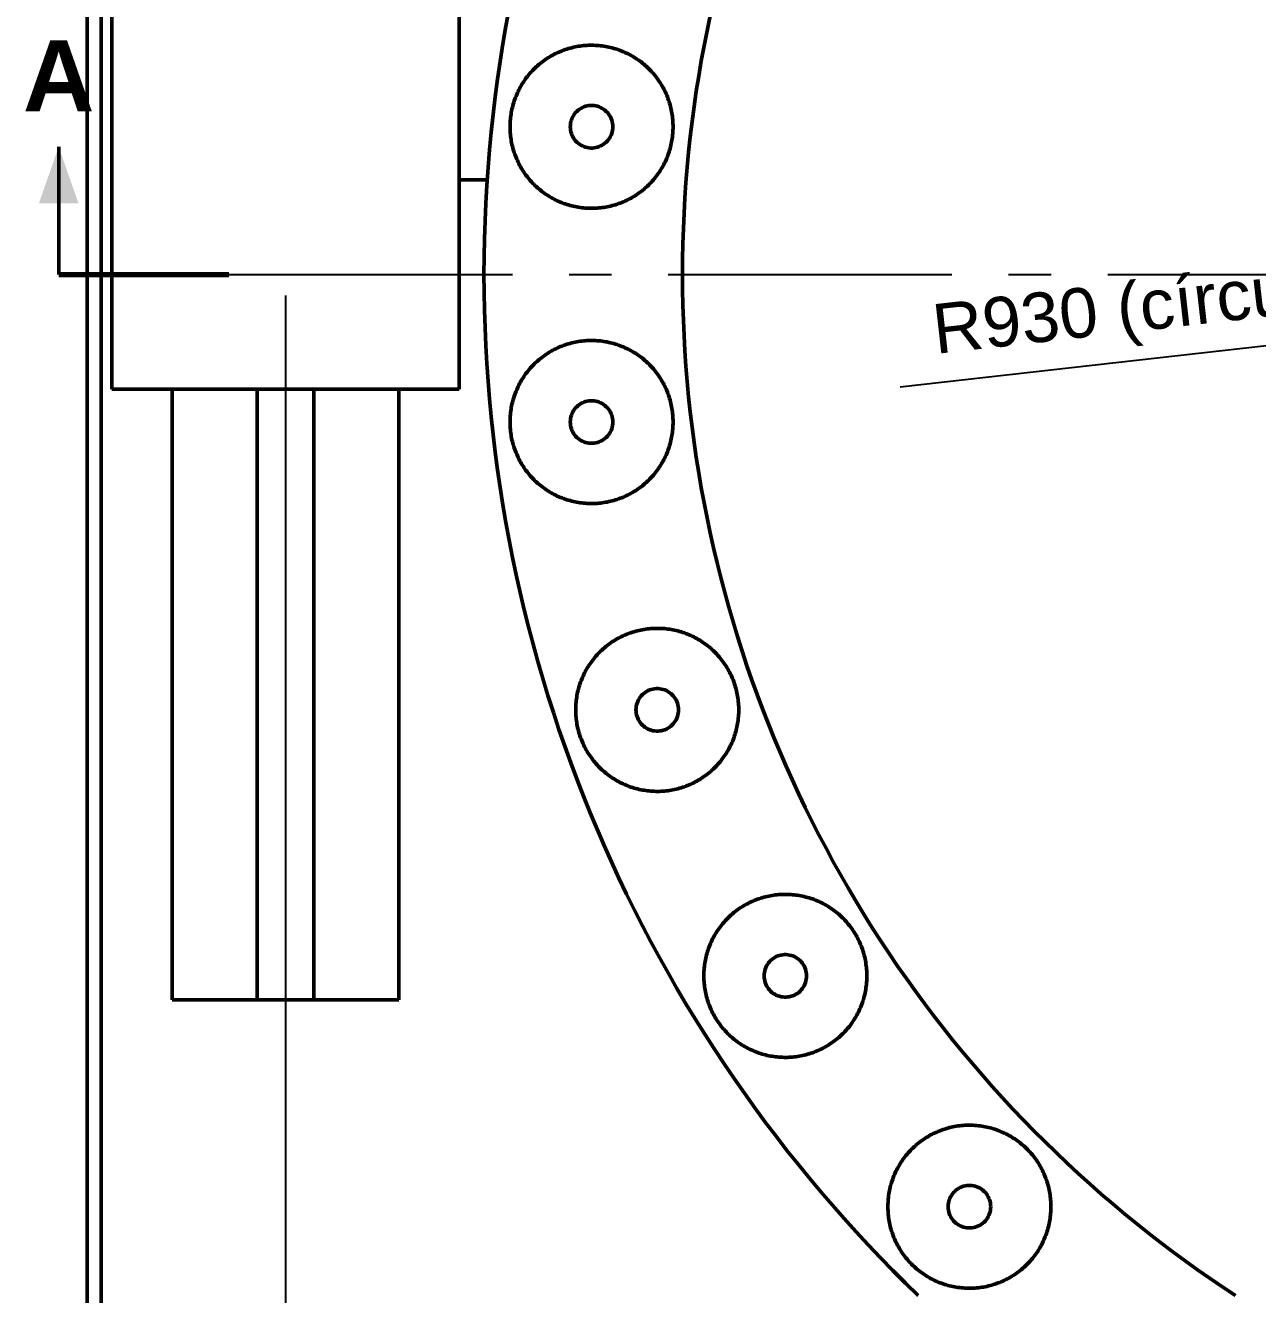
# Model space of a CAD drawing. Header units: millimetres. Extents: x 0 to 841, y 0 to 594.
# Drawn here: x 198.9 to 285.8, y 349 to 438.5 of the extents above; entities that cross this region are included whole.
import ezdxf
from ezdxf.enums import TextEntityAlignment as Align

# ---------------------------------------------------------------- set-up
doc = ezdxf.new("R2010")
doc.units = ezdxf.units.MM
doc.linetypes.add('EJE', pattern=[31, 20, -4, 3, -4])
for name, color, linetype, lineweight in [('CORTE', 7, 'EJE', 70), ('COTA', 7, 'CONTINUOUS', 25), ('EJE', 7, 'EJE', 25), ('TXT', 7, 'CONTINUOUS', 25), ('VIS', 7, 'CONTINUOUS', 50)]:
    doc.layers.add(name, color=color, linetype=linetype, lineweight=lineweight)
doc.styles.add('STD', font='LiberationSans-Regular.ttf')
doc.styles.add('STDB', font='LiberationSans-Bold.ttf')

msp = doc.modelspace()

# ---------------------------------------------------------------- linework, layer by layer
at = {"layer": 'CORTE'}
msp.add_line((201.25, 420.974), (213.25, 420.974), dxfattribs=at)
at = {"layer": 'COTA'}
for p, q in [((331.25, 420.974), (260.595, 413.013)), ((217.25, 419.474), (217.25, 282.474))]:
    msp.add_line(p, q, dxfattribs=at)
msp.add_solid([(201.25, 429.974), (199.85, 425.974), (202.65, 425.974)], dxfattribs=at)
at = {"layer": 'EJE'}
msp.add_line((213.25, 420.974), (449.25, 420.974), dxfattribs=at)
at = {"layer": 'VIS'}
msp.add_line((201.25, 420.974), (201.25, 429.974), dxfattribs=at)
for points in [[(203.25, 293.974), (203.25, 547.974)], [(204.25, 293.974), (204.25, 547.974)], [(205, 412.887), (205, 470.137)], [(229.5, 427.637), (229.5, 452.437)], [(233.021, 439.712), (232.794, 438.476), (232.581, 437.238), (232.385, 435.997), (232.204, 434.753), (232.039, 433.507), (231.889, 432.26), (231.755, 431.01), (231.637, 429.759), (231.534, 428.507), (231.447, 427.253), (231.376, 425.999), (231.321, 424.743), (231.282, 423.487), (231.258, 422.231), (231.25, 420.974), (231.258, 419.717), (231.282, 418.461), (231.321, 417.205), (231.376, 415.95), (231.447, 414.695), (231.534, 413.441), (231.637, 412.189), (231.755, 410.938), (231.889, 409.688), (232.039, 408.441), (232.204, 407.195), (232.385, 405.952), (232.581, 404.71), (232.794, 403.472), (233.021, 402.236), (233.264, 401.003), (233.523, 399.773), (233.797, 398.547), (234.087, 397.324), (234.392, 396.105), (234.712, 394.89), (235.047, 393.679), (235.398, 392.472), (235.764, 391.27), (236.144, 390.072), (236.54, 388.88), (236.951, 387.692), (237.377, 386.51), (237.817, 385.333), (238.272, 384.162), (238.742, 382.996), (239.227, 381.837), (239.726, 380.683), (240.239, 379.537), (240.767, 378.396), (241.309, 377.263), (241.866, 376.136), (242.436, 375.016), (243.021, 373.904), (243.619, 372.799), (244.232, 371.701), (244.858, 370.612), (245.497, 369.53), (246.151, 368.457), (246.817, 367.391), (247.497, 366.335), (248.19, 365.287), (248.897, 364.247), (249.616, 363.217), (250.348, 362.196), (251.093, 361.184), (251.851, 360.181), (252.621, 359.188), (253.404, 358.205), (254.199, 357.232), (255.006, 356.268), (255.825, 355.316), (256.656, 354.373), (257.499, 353.441), (258.353, 352.519), (259.219, 351.609), (260.096, 350.709), (260.985, 349.821), (261.885, 348.943)], [(247.205, 439.207), (246.982, 438.149), (246.773, 437.089), (246.577, 436.026), (246.395, 434.961), (246.226, 433.893), (246.07, 432.824), (245.928, 431.753), (245.799, 430.68), (245.684, 429.605), (245.583, 428.529), (245.494, 427.452), (245.42, 426.374), (245.359, 425.295), (245.311, 424.215), (245.277, 423.135), (245.257, 422.055), (245.25, 420.974), (245.257, 419.893), (245.277, 418.813), (245.311, 417.733), (245.359, 416.653), (245.42, 415.574), (245.494, 414.496), (245.583, 413.419), (245.684, 412.343), (245.799, 411.268), (245.928, 410.195), (246.07, 409.124), (246.226, 408.055), (246.395, 406.987), (246.577, 405.922), (246.773, 404.859), (246.982, 403.799), (247.205, 402.741), (247.441, 401.687), (247.69, 400.635), (247.952, 399.587), (248.227, 398.542), (248.516, 397.5), (248.817, 396.462), (249.132, 395.429), (249.459, 394.399), (249.8, 393.373), (250.153, 392.352), (250.519, 391.335), (250.898, 390.323), (251.289, 389.315), (251.693, 388.313), (252.11, 387.316), (252.539, 386.324), (252.981, 385.338), (253.435, 384.357), (253.901, 383.382), (254.38, 382.413), (254.87, 381.45), (255.373, 380.494), (255.888, 379.543), (256.414, 378.6), (256.953, 377.662), (257.503, 376.732), (258.064, 375.809), (258.638, 374.893), (259.223, 373.984), (259.819, 373.083), (260.426, 372.189), (261.045, 371.303), (261.675, 370.425), (262.315, 369.554), (262.967, 368.692), (263.629, 367.838), (264.302, 366.993), (264.986, 366.156), (265.68, 365.327), (266.384, 364.508), (267.099, 363.697), (267.824, 362.895), (268.559, 362.103), (269.303, 361.32), (270.058, 360.546), (270.822, 359.782), (271.596, 359.028), (272.379, 358.283), (273.171, 357.548), (273.973, 356.823), (274.784, 356.108), (275.603, 355.404), (276.432, 354.71), (277.269, 354.026), (278.114, 353.353), (278.968, 352.691), (279.83, 352.039), (280.7, 351.399), (281.579, 350.769), (282.465, 350.15), (283.359, 349.543), (284.26, 348.947)], [(247.205, 439.207), (246.982, 438.149), (246.773, 437.089), (246.577, 436.026), (246.395, 434.961), (246.226, 433.893), (246.07, 432.824), (245.928, 431.753), (245.799, 430.68), (245.684, 429.605), (245.583, 428.529), (245.494, 427.452), (245.42, 426.374), (245.359, 425.295), (245.311, 424.215), (245.277, 423.135), (245.257, 422.055), (245.25, 420.974), (245.257, 419.893), (245.277, 418.813), (245.311, 417.733), (245.359, 416.653), (245.42, 415.574), (245.494, 414.496), (245.583, 413.419), (245.684, 412.343), (245.799, 411.268), (245.928, 410.195), (246.07, 409.124), (246.226, 408.055), (246.395, 406.987), (246.577, 405.922), (246.773, 404.859), (246.982, 403.799), (247.205, 402.741), (247.441, 401.687), (247.69, 400.635), (247.952, 399.587), (248.227, 398.542), (248.516, 397.5), (248.817, 396.462), (249.132, 395.429), (249.459, 394.399), (249.8, 393.373), (250.153, 392.352), (250.519, 391.335), (250.898, 390.323), (251.289, 389.315), (251.693, 388.313), (252.11, 387.316), (252.539, 386.324), (252.981, 385.338), (253.435, 384.357), (253.901, 383.382), (254.38, 382.413), (254.87, 381.45), (255.373, 380.494), (255.888, 379.543), (256.414, 378.6), (256.953, 377.662), (257.503, 376.732), (258.064, 375.809), (258.638, 374.893), (259.223, 373.984), (259.819, 373.083), (260.426, 372.189), (261.045, 371.303), (261.675, 370.425), (262.315, 369.554), (262.967, 368.692), (263.629, 367.838), (264.302, 366.993), (264.986, 366.156), (265.68, 365.327), (266.384, 364.508), (267.099, 363.697), (267.824, 362.895), (268.559, 362.103), (269.303, 361.32), (270.058, 360.546), (270.822, 359.782), (271.596, 359.028), (272.379, 358.283), (273.171, 357.548), (273.973, 356.823), (274.784, 356.108), (275.603, 355.404), (276.432, 354.71), (277.269, 354.026), (278.114, 353.353), (278.968, 352.691), (279.83, 352.039), (280.7, 351.399), (281.579, 350.769), (282.465, 350.15), (283.359, 349.543), (284.26, 348.947)], [(244.585, 431.387), (244.584, 431.507), (244.58, 431.627), (244.573, 431.747), (244.565, 431.866), (244.553, 431.986), (244.54, 432.105), (244.523, 432.224), (244.505, 432.343), (244.484, 432.461), (244.46, 432.578), (244.434, 432.696), (244.405, 432.812), (244.374, 432.928), (244.341, 433.043), (244.305, 433.158), (244.267, 433.272), (244.227, 433.385), (244.184, 433.497), (244.138, 433.608), (244.091, 433.718), (244.041, 433.827), (243.989, 433.936), (243.935, 434.043), (243.878, 434.148), (243.819, 434.253), (243.758, 434.357), (243.695, 434.459), (243.63, 434.559), (243.563, 434.659), (243.494, 434.757), (243.422, 434.853), (243.349, 434.948), (243.274, 435.042), (243.196, 435.134), (243.117, 435.224), (243.036, 435.312), (242.953, 435.399), (242.869, 435.484), (242.782, 435.568), (242.694, 435.649), (242.604, 435.729), (242.513, 435.807), (242.42, 435.882), (242.325, 435.956), (242.229, 436.028), (242.131, 436.098), (242.032, 436.166), (241.932, 436.231), (241.83, 436.295), (241.727, 436.356), (241.623, 436.416), (241.517, 436.473), (241.41, 436.528), (241.303, 436.58), (241.194, 436.631), (241.084, 436.679), (240.973, 436.725), (240.861, 436.768), (240.748, 436.809), (240.634, 436.848), (240.52, 436.884), (240.405, 436.918), (240.289, 436.95), (240.173, 436.979), (240.056, 437.006), (239.938, 437.03), (239.82, 437.052), (239.702, 437.071), (239.583, 437.088), (239.464, 437.102), (239.344, 437.114), (239.225, 437.124), (239.105, 437.13), (238.985, 437.135), (238.865, 437.137), (238.745, 437.136), (238.625, 437.133), (238.505, 437.127), (238.385, 437.119), (238.266, 437.109), (238.146, 437.095), (238.027, 437.08), (237.909, 437.062), (237.79, 437.041), (237.673, 437.018), (237.555, 436.993), (237.439, 436.965), (237.322, 436.934), (237.207, 436.902), (237.092, 436.866), (236.978, 436.829), (236.865, 436.789), (236.753, 436.747), (236.641, 436.702), (236.531, 436.655), (236.421, 436.606), (236.313, 436.554), (236.206, 436.501), (236.099, 436.445), (235.994, 436.386), (235.891, 436.326), (235.788, 436.263), (235.687, 436.199), (235.587, 436.132), (235.489, 436.063), (235.392, 435.992), (235.297, 435.919), (235.203, 435.845), (235.111, 435.768), (235.02, 435.689), (234.931, 435.609), (234.844, 435.526), (234.758, 435.442), (234.675, 435.356), (234.593, 435.268), (234.513, 435.179), (234.434, 435.088), (234.358, 434.995), (234.284, 434.901), (234.211, 434.805), (234.141, 434.708), (234.073, 434.609), (234.006, 434.509), (233.942, 434.408), (233.88, 434.305), (233.82, 434.201), (233.763, 434.096), (233.707, 433.989), (233.654, 433.882), (233.603, 433.773), (233.555, 433.663), (233.508, 433.553), (233.464, 433.441), (233.422, 433.328), (233.383, 433.215), (233.346, 433.101), (233.312, 432.986), (233.279, 432.87), (233.25, 432.754), (233.222, 432.637), (233.197, 432.52), (233.175, 432.402), (233.155, 432.283), (233.138, 432.165), (233.123, 432.045), (233.11, 431.926), (233.1, 431.807), (233.093, 431.687), (233.088, 431.567), (233.085, 431.447), (233.085, 431.327), (233.088, 431.207), (233.093, 431.087), (233.1, 430.967), (233.11, 430.847), (233.123, 430.728), (233.138, 430.609), (233.155, 430.49), (233.175, 430.372), (233.197, 430.254), (233.222, 430.137), (233.25, 430.02), (233.279, 429.903), (233.312, 429.788), (233.346, 429.673), (233.383, 429.559), (233.422, 429.445), (233.464, 429.333), (233.508, 429.221), (233.555, 429.11), (233.603, 429.001), (233.654, 428.892), (233.707, 428.784), (233.763, 428.678), (233.82, 428.573), (233.88, 428.469), (233.942, 428.366), (234.006, 428.264), (234.073, 428.164), (234.141, 428.066), (234.211, 427.968), (234.284, 427.873), (234.358, 427.778), (234.434, 427.686), (234.513, 427.595), (234.593, 427.505), (234.675, 427.418), (234.758, 427.332), (234.844, 427.247), (234.931, 427.165), (235.02, 427.084), (235.111, 427.006), (235.203, 426.929), (235.297, 426.854), (235.392, 426.781), (235.489, 426.71), (235.587, 426.642), (235.687, 426.575), (235.788, 426.51), (235.891, 426.448), (235.994, 426.387), (236.099, 426.329), (236.206, 426.273), (236.313, 426.219), (236.421, 426.168), (236.531, 426.119), (236.641, 426.072), (236.753, 426.027), (236.865, 425.985), (236.978, 425.945), (237.092, 425.907), (237.207, 425.872), (237.322, 425.839), (237.439, 425.809), (237.555, 425.781), (237.673, 425.755), (237.79, 425.732), (237.909, 425.712), (238.027, 425.694), (238.146, 425.678), (238.266, 425.665), (238.385, 425.654), (238.505, 425.646), (238.625, 425.641), (238.745, 425.637), (238.865, 425.637), (238.985, 425.639), (239.105, 425.643), (239.225, 425.65), (239.344, 425.659), (239.464, 425.671), (239.583, 425.686), (239.702, 425.703), (239.82, 425.722), (239.938, 425.744), (240.056, 425.768), (240.173, 425.795), (240.289, 425.824), (240.405, 425.855), (240.52, 425.889), (240.634, 425.926), (240.748, 425.964), (240.861, 426.006), (240.973, 426.049), (241.084, 426.095), (241.194, 426.143), (241.303, 426.193), (241.41, 426.246), (241.517, 426.301), (241.623, 426.358), (241.727, 426.417), (241.83, 426.479), (241.932, 426.542), (242.032, 426.608), (242.131, 426.676), (242.229, 426.746), (242.325, 426.817), (242.42, 426.891), (242.513, 426.967), (242.604, 427.045), (242.694, 427.124), (242.782, 427.206), (242.869, 427.289), (242.953, 427.374), (243.036, 427.461), (243.117, 427.55), (243.196, 427.64), (243.274, 427.732), (243.349, 427.825), (243.422, 427.92), (243.494, 428.017), (243.563, 428.115), (243.63, 428.214), (243.695, 428.315), (243.758, 428.417), (243.819, 428.52), (243.878, 428.625), (243.935, 428.731), (243.989, 428.838), (244.041, 428.946), (244.091, 429.055), (244.138, 429.166), (244.184, 429.277), (244.227, 429.389), (244.267, 429.502), (244.305, 429.616), (244.341, 429.73), (244.374, 429.846), (244.405, 429.961), (244.434, 430.078), (244.46, 430.195), (244.484, 430.313), (244.505, 430.431), (244.523, 430.55), (244.54, 430.668), (244.553, 430.788), (244.565, 430.907), (244.573, 431.027), (244.58, 431.147), (244.584, 431.267), (244.585, 431.387)], [(240.335, 431.387), (240.33, 431.507), (240.315, 431.627), (240.291, 431.746), (240.258, 431.862), (240.215, 431.975), (240.163, 432.084), (240.103, 432.188), (240.034, 432.288), (239.958, 432.381), (239.874, 432.469), (239.783, 432.549), (239.687, 432.621), (239.585, 432.686), (239.478, 432.742), (239.367, 432.789), (239.252, 432.828), (239.135, 432.856), (239.016, 432.876), (238.895, 432.886), (238.774, 432.886), (238.654, 432.876), (238.535, 432.856), (238.417, 432.828), (238.303, 432.789), (238.192, 432.742), (238.085, 432.686), (237.983, 432.621), (237.886, 432.549), (237.796, 432.469), (237.712, 432.381), (237.636, 432.288), (237.567, 432.188), (237.507, 432.084), (237.455, 431.975), (237.412, 431.862), (237.378, 431.746), (237.354, 431.627), (237.34, 431.507), (237.335, 431.387), (237.34, 431.266), (237.354, 431.146), (237.378, 431.028), (237.412, 430.912), (237.455, 430.799), (237.507, 430.69), (237.567, 430.585), (237.636, 430.486), (237.712, 430.392), (237.796, 430.305), (237.886, 430.225), (237.983, 430.152), (238.085, 430.088), (238.192, 430.032), (238.303, 429.984), (238.417, 429.946), (238.535, 429.917), (238.654, 429.898), (238.774, 429.888), (238.895, 429.888), (239.016, 429.898), (239.135, 429.917), (239.252, 429.946), (239.367, 429.984), (239.478, 430.032), (239.585, 430.088), (239.687, 430.152), (239.783, 430.225), (239.874, 430.305), (239.958, 430.392), (240.034, 430.486), (240.103, 430.585), (240.163, 430.69), (240.215, 430.799), (240.258, 430.912), (240.291, 431.028), (240.315, 431.146), (240.33, 431.266), (240.335, 431.387)], [(229.5, 412.887), (229.5, 427.637)], [(229.5, 427.637), (231.472, 427.637)], [(244.585, 410.561), (244.584, 410.681), (244.58, 410.801), (244.573, 410.921), (244.565, 411.041), (244.553, 411.16), (244.54, 411.28), (244.523, 411.399), (244.505, 411.517), (244.484, 411.635), (244.46, 411.753), (244.434, 411.87), (244.405, 411.987), (244.374, 412.103), (244.341, 412.218), (244.305, 412.333), (244.267, 412.446), (244.227, 412.559), (244.184, 412.671), (244.138, 412.783), (244.091, 412.893), (244.041, 413.002), (243.989, 413.11), (243.935, 413.217), (243.878, 413.323), (243.819, 413.428), (243.758, 413.531), (243.695, 413.633), (243.63, 413.734), (243.563, 413.833), (243.494, 413.931), (243.422, 414.028), (243.349, 414.123), (243.274, 414.216), (243.196, 414.308), (243.117, 414.398), (243.036, 414.487), (242.953, 414.574), (242.869, 414.659), (242.782, 414.742), (242.694, 414.824), (242.604, 414.903), (242.513, 414.981), (242.42, 415.057), (242.325, 415.131), (242.229, 415.203), (242.131, 415.272), (242.032, 415.34), (241.932, 415.406), (241.83, 415.47), (241.727, 415.531), (241.623, 415.59), (241.517, 415.647), (241.41, 415.702), (241.303, 415.755), (241.194, 415.805), (241.084, 415.853), (240.973, 415.899), (240.861, 415.943), (240.748, 415.984), (240.634, 416.023), (240.52, 416.059), (240.405, 416.093), (240.289, 416.124), (240.173, 416.154), (240.056, 416.18), (239.938, 416.205), (239.82, 416.226), (239.702, 416.246), (239.583, 416.263), (239.464, 416.277), (239.344, 416.289), (239.225, 416.298), (239.105, 416.305), (238.985, 416.309), (238.865, 416.311), (238.745, 416.311), (238.625, 416.308), (238.505, 416.302), (238.385, 416.294), (238.266, 416.283), (238.146, 416.27), (238.027, 416.254), (237.909, 416.236), (237.79, 416.216), (237.673, 416.193), (237.555, 416.167), (237.439, 416.139), (237.322, 416.109), (237.207, 416.076), (237.092, 416.041), (236.978, 416.003), (236.865, 415.963), (236.753, 415.921), (236.641, 415.877), (236.531, 415.83), (236.421, 415.78), (236.313, 415.729), (236.206, 415.675), (236.099, 415.619), (235.994, 415.561), (235.891, 415.501), (235.788, 415.438), (235.687, 415.373), (235.587, 415.307), (235.489, 415.238), (235.392, 415.167), (235.297, 415.094), (235.203, 415.019), (235.111, 414.942), (235.02, 414.864), (234.931, 414.783), (234.844, 414.701), (234.758, 414.617), (234.675, 414.531), (234.593, 414.443), (234.513, 414.354), (234.434, 414.263), (234.358, 414.17), (234.284, 414.076), (234.211, 413.98), (234.141, 413.883), (234.073, 413.784), (234.006, 413.684), (233.942, 413.582), (233.88, 413.48), (233.82, 413.376), (233.763, 413.27), (233.707, 413.164), (233.654, 413.056), (233.603, 412.948), (233.555, 412.838), (233.508, 412.727), (233.464, 412.615), (233.422, 412.503), (233.383, 412.39), (233.346, 412.275), (233.312, 412.16), (233.279, 412.045), (233.25, 411.928), (233.222, 411.812), (233.197, 411.694), (233.175, 411.576), (233.155, 411.458), (233.138, 411.339), (233.123, 411.22), (233.11, 411.101), (233.1, 410.981), (233.093, 410.861), (233.088, 410.741), (233.085, 410.621), (233.085, 410.501), (233.088, 410.381), (233.093, 410.261), (233.1, 410.142), (233.11, 410.022), (233.123, 409.903), (233.138, 409.784), (233.155, 409.665), (233.175, 409.547), (233.197, 409.429), (233.222, 409.311), (233.25, 409.194), (233.279, 409.078), (233.312, 408.962), (233.346, 408.847), (233.383, 408.733), (233.422, 408.62), (233.464, 408.507), (233.508, 408.396), (233.555, 408.285), (233.603, 408.175), (233.654, 408.067), (233.707, 407.959), (233.763, 407.853), (233.82, 407.747), (233.88, 407.643), (233.942, 407.54), (234.006, 407.439), (234.073, 407.339), (234.141, 407.24), (234.211, 407.143), (234.284, 407.047), (234.358, 406.953), (234.434, 406.86), (234.513, 406.769), (234.593, 406.68), (234.675, 406.592), (234.758, 406.506), (234.844, 406.422), (234.931, 406.34), (235.02, 406.259), (235.111, 406.18), (235.203, 406.104), (235.297, 406.029), (235.392, 405.956), (235.489, 405.885), (235.587, 405.816), (235.687, 405.749), (235.788, 405.685), (235.891, 405.622), (235.994, 405.562), (236.099, 405.504), (236.206, 405.448), (236.313, 405.394), (236.421, 405.342), (236.531, 405.293), (236.641, 405.246), (236.753, 405.202), (236.865, 405.159), (236.978, 405.119), (237.092, 405.082), (237.207, 405.047), (237.322, 405.014), (237.439, 404.983), (237.555, 404.956), (237.673, 404.93), (237.79, 404.907), (237.909, 404.886), (238.027, 404.868), (238.146, 404.853), (238.266, 404.84), (238.385, 404.829), (238.505, 404.821), (238.625, 404.815), (238.745, 404.812), (238.865, 404.811), (238.985, 404.813), (239.105, 404.818), (239.225, 404.825), (239.344, 404.834), (239.464, 404.846), (239.583, 404.86), (239.702, 404.877), (239.82, 404.896), (239.938, 404.918), (240.056, 404.943), (240.173, 404.969), (240.289, 404.998), (240.405, 405.03), (240.52, 405.064), (240.634, 405.1), (240.748, 405.139), (240.861, 405.18), (240.973, 405.224), (241.084, 405.269), (241.194, 405.317), (241.303, 405.368), (241.41, 405.421), (241.517, 405.475), (241.623, 405.532), (241.727, 405.592), (241.83, 405.653), (241.932, 405.717), (242.032, 405.783), (242.131, 405.85), (242.229, 405.92), (242.325, 405.992), (242.42, 406.066), (242.513, 406.142), (242.604, 406.219), (242.694, 406.299), (242.782, 406.381), (242.869, 406.464), (242.953, 406.549), (243.036, 406.636), (243.117, 406.724), (243.196, 406.815), (243.274, 406.906), (243.349, 407), (243.422, 407.095), (243.494, 407.191), (243.563, 407.289), (243.63, 407.389), (243.695, 407.49), (243.758, 407.592), (243.819, 407.695), (243.878, 407.8), (243.935, 407.906), (243.989, 408.013), (244.041, 408.121), (244.091, 408.23), (244.138, 408.34), (244.184, 408.451), (244.227, 408.563), (244.267, 408.676), (244.305, 408.79), (244.341, 408.905), (244.374, 409.02), (244.405, 409.136), (244.434, 409.253), (244.46, 409.37), (244.484, 409.487), (244.505, 409.606), (244.523, 409.724), (244.54, 409.843), (244.553, 409.962), (244.565, 410.082), (244.573, 410.202), (244.58, 410.321), (244.584, 410.441), (244.585, 410.561)], [(205, 412.887), (229.5, 412.887)], [(209.25, 369.811), (209.25, 412.887)], [(215.25, 369.811), (215.25, 412.887)], [(219.25, 369.811), (219.25, 412.887)], [(225.25, 369.811), (225.25, 412.887)], [(240.335, 410.561), (240.33, 410.682), (240.315, 410.802), (240.291, 410.92), (240.258, 411.036), (240.215, 411.149), (240.163, 411.258), (240.103, 411.363), (240.034, 411.463), (239.958, 411.556), (239.874, 411.643), (239.783, 411.723), (239.687, 411.796), (239.585, 411.86), (239.478, 411.917), (239.367, 411.964), (239.252, 412.002), (239.135, 412.031), (239.016, 412.05), (238.895, 412.06), (238.774, 412.06), (238.654, 412.05), (238.535, 412.031), (238.417, 412.002), (238.303, 411.964), (238.192, 411.917), (238.085, 411.86), (237.983, 411.796), (237.886, 411.723), (237.796, 411.643), (237.712, 411.556), (237.636, 411.463), (237.567, 411.363), (237.507, 411.258), (237.455, 411.149), (237.412, 411.036), (237.378, 410.92), (237.354, 410.802), (237.34, 410.682), (237.335, 410.561), (237.34, 410.441), (237.354, 410.321), (237.378, 410.202), (237.412, 410.086), (237.455, 409.973), (237.507, 409.864), (237.567, 409.76), (237.636, 409.66), (237.712, 409.567), (237.796, 409.48), (237.886, 409.399), (237.983, 409.327), (238.085, 409.262), (238.192, 409.206), (238.303, 409.159), (238.417, 409.121), (238.535, 409.092), (238.654, 409.072), (238.774, 409.063), (238.895, 409.063), (239.016, 409.072), (239.135, 409.092), (239.252, 409.121), (239.367, 409.159), (239.478, 409.206), (239.585, 409.262), (239.687, 409.327), (239.783, 409.399), (239.874, 409.48), (239.958, 409.567), (240.034, 409.66), (240.103, 409.76), (240.163, 409.864), (240.215, 409.973), (240.258, 410.086), (240.291, 410.202), (240.315, 410.321), (240.33, 410.441), (240.335, 410.561)], [(249.219, 390.258), (249.218, 390.378), (249.214, 390.498), (249.208, 390.618), (249.199, 390.738), (249.188, 390.857), (249.174, 390.976), (249.158, 391.095), (249.139, 391.214), (249.118, 391.332), (249.094, 391.45), (249.068, 391.567), (249.039, 391.683), (249.008, 391.799), (248.975, 391.915), (248.939, 392.029), (248.901, 392.143), (248.861, 392.256), (248.818, 392.368), (248.773, 392.479), (248.725, 392.59), (248.675, 392.699), (248.623, 392.807), (248.569, 392.914), (248.512, 393.02), (248.453, 393.124), (248.393, 393.228), (248.33, 393.33), (248.264, 393.431), (248.197, 393.53), (248.128, 393.628), (248.056, 393.725), (247.983, 393.82), (247.908, 393.913), (247.83, 394.005), (247.751, 394.095), (247.67, 394.184), (247.587, 394.271), (247.503, 394.356), (247.416, 394.439), (247.328, 394.52), (247.238, 394.6), (247.147, 394.678), (247.054, 394.754), (246.959, 394.828), (246.863, 394.899), (246.766, 394.969), (246.666, 395.037), (246.566, 395.103), (246.464, 395.166), (246.361, 395.228), (246.257, 395.287), (246.151, 395.344), (246.044, 395.399), (245.937, 395.452), (245.828, 395.502), (245.718, 395.55), (245.607, 395.596), (245.495, 395.639), (245.382, 395.68), (245.269, 395.719), (245.154, 395.756), (245.039, 395.79), (244.923, 395.821), (244.807, 395.85), (244.69, 395.877), (244.572, 395.901), (244.454, 395.923), (244.336, 395.942), (244.217, 395.959), (244.098, 395.974), (243.978, 395.986), (243.859, 395.995), (243.739, 396.002), (243.619, 396.006), (243.499, 396.008), (243.379, 396.007), (243.259, 396.004), (243.139, 395.999), (243.019, 395.991), (242.9, 395.98), (242.78, 395.967), (242.661, 395.951), (242.543, 395.933), (242.424, 395.912), (242.307, 395.889), (242.189, 395.864), (242.073, 395.836), (241.957, 395.806), (241.841, 395.773), (241.726, 395.738), (241.612, 395.7), (241.499, 395.66), (241.387, 395.618), (241.275, 395.573), (241.165, 395.526), (241.055, 395.477), (240.947, 395.426), (240.84, 395.372), (240.734, 395.316), (240.629, 395.258), (240.525, 395.197), (240.422, 395.135), (240.321, 395.07), (240.222, 395.003), (240.123, 394.935), (240.026, 394.864), (239.931, 394.791), (239.837, 394.716), (239.745, 394.639), (239.654, 394.561), (239.565, 394.48), (239.478, 394.398), (239.392, 394.313), (239.309, 394.227), (239.227, 394.14), (239.147, 394.05), (239.068, 393.959), (238.992, 393.867), (238.918, 393.772), (238.845, 393.677), (238.775, 393.579), (238.707, 393.481), (238.641, 393.381), (238.576, 393.279), (238.514, 393.176), (238.455, 393.072), (238.397, 392.967), (238.341, 392.861), (238.288, 392.753), (238.237, 392.644), (238.189, 392.535), (238.142, 392.424), (238.098, 392.312), (238.057, 392.2), (238.017, 392.086), (237.98, 391.972), (237.946, 391.857), (237.913, 391.742), (237.884, 391.625), (237.856, 391.508), (237.832, 391.391), (237.809, 391.273), (237.789, 391.155), (237.772, 391.036), (237.757, 390.917), (237.744, 390.797), (237.734, 390.678), (237.727, 390.558), (237.722, 390.438), (237.719, 390.318), (237.719, 390.198), (237.722, 390.078), (237.727, 389.958), (237.734, 389.838), (237.744, 389.719), (237.757, 389.599), (237.772, 389.48), (237.789, 389.362), (237.809, 389.243), (237.832, 389.125), (237.856, 389.008), (237.884, 388.891), (237.913, 388.775), (237.946, 388.659), (237.98, 388.544), (238.017, 388.43), (238.057, 388.317), (238.098, 388.204), (238.142, 388.092), (238.189, 387.982), (238.237, 387.872), (238.288, 387.763), (238.341, 387.656), (238.397, 387.549), (238.455, 387.444), (238.514, 387.34), (238.576, 387.237), (238.641, 387.136), (238.707, 387.036), (238.775, 386.937), (238.845, 386.84), (238.918, 386.744), (238.992, 386.65), (239.068, 386.557), (239.147, 386.466), (239.227, 386.377), (239.309, 386.289), (239.392, 386.203), (239.478, 386.119), (239.565, 386.036), (239.654, 385.956), (239.745, 385.877), (239.837, 385.8), (239.931, 385.725), (240.026, 385.653), (240.123, 385.582), (240.222, 385.513), (240.321, 385.446), (240.422, 385.382), (240.525, 385.319), (240.629, 385.259), (240.734, 385.2), (240.84, 385.144), (240.947, 385.091), (241.055, 385.039), (241.165, 384.99), (241.275, 384.943), (241.387, 384.898), (241.499, 384.856), (241.612, 384.816), (241.726, 384.779), (241.841, 384.743), (241.957, 384.711), (242.073, 384.68), (242.189, 384.652), (242.307, 384.627), (242.424, 384.604), (242.543, 384.583), (242.661, 384.565), (242.78, 384.55), (242.9, 384.536), (243.019, 384.526), (243.139, 384.518), (243.259, 384.512), (243.379, 384.509), (243.499, 384.508), (243.619, 384.51), (243.739, 384.514), (243.859, 384.521), (243.978, 384.531), (244.098, 384.543), (244.217, 384.557), (244.336, 384.574), (244.454, 384.593), (244.572, 384.615), (244.69, 384.639), (244.807, 384.666), (244.923, 384.695), (245.039, 384.727), (245.154, 384.761), (245.269, 384.797), (245.382, 384.836), (245.495, 384.877), (245.607, 384.92), (245.718, 384.966), (245.828, 385.014), (245.937, 385.065), (246.044, 385.117), (246.151, 385.172), (246.257, 385.229), (246.361, 385.289), (246.464, 385.35), (246.566, 385.414), (246.666, 385.479), (246.766, 385.547), (246.863, 385.617), (246.959, 385.689), (247.054, 385.763), (247.147, 385.838), (247.238, 385.916), (247.328, 385.996), (247.416, 386.077), (247.503, 386.161), (247.587, 386.246), (247.67, 386.333), (247.751, 386.421), (247.83, 386.511), (247.908, 386.603), (247.983, 386.697), (248.056, 386.792), (248.128, 386.888), (248.197, 386.986), (248.264, 387.085), (248.33, 387.186), (248.393, 387.288), (248.453, 387.392), (248.512, 387.496), (248.569, 387.602), (248.623, 387.709), (248.675, 387.818), (248.725, 387.927), (248.773, 388.037), (248.818, 388.148), (248.861, 388.26), (248.901, 388.373), (248.939, 388.487), (248.975, 388.602), (249.008, 388.717), (249.039, 388.833), (249.068, 388.949), (249.094, 389.067), (249.118, 389.184), (249.139, 389.302), (249.158, 389.421), (249.174, 389.54), (249.188, 389.659), (249.199, 389.779), (249.208, 389.898), (249.214, 390.018), (249.218, 390.138), (249.219, 390.258)], [(244.969, 390.258), (244.964, 390.379), (244.949, 390.499), (244.925, 390.617), (244.892, 390.733), (244.849, 390.846), (244.797, 390.955), (244.737, 391.06), (244.668, 391.159), (244.592, 391.253), (244.508, 391.34), (244.418, 391.42), (244.321, 391.493), (244.219, 391.557), (244.112, 391.613), (244.001, 391.661), (243.886, 391.699), (243.769, 391.728), (243.65, 391.747), (243.529, 391.757), (243.408, 391.757), (243.288, 391.747), (243.169, 391.728), (243.052, 391.699), (242.937, 391.661), (242.826, 391.613), (242.719, 391.557), (242.617, 391.493), (242.52, 391.42), (242.43, 391.34), (242.346, 391.253), (242.27, 391.159), (242.201, 391.06), (242.141, 390.955), (242.089, 390.846), (242.046, 390.733), (242.012, 390.617), (241.988, 390.499), (241.974, 390.379), (241.969, 390.258), (241.974, 390.137), (241.988, 390.018), (242.012, 389.899), (242.046, 389.783), (242.089, 389.67), (242.141, 389.561), (242.201, 389.456), (242.27, 389.357), (242.346, 389.263), (242.43, 389.176), (242.52, 389.096), (242.617, 389.024), (242.719, 388.959), (242.826, 388.903), (242.937, 388.856), (243.052, 388.817), (243.169, 388.788), (243.288, 388.769), (243.408, 388.759), (243.529, 388.759), (243.65, 388.769), (243.769, 388.788), (243.886, 388.817), (244.001, 388.856), (244.112, 388.903), (244.219, 388.959), (244.321, 389.024), (244.418, 389.096), (244.508, 389.176), (244.592, 389.263), (244.668, 389.357), (244.737, 389.456), (244.797, 389.561), (244.849, 389.67), (244.892, 389.783), (244.925, 389.899), (244.949, 390.018), (244.964, 390.137), (244.969, 390.258)], [(258.255, 371.495), (258.253, 371.615), (258.25, 371.735), (258.243, 371.855), (258.235, 371.975), (258.223, 372.094), (258.21, 372.213), (258.193, 372.332), (258.175, 372.451), (258.153, 372.569), (258.13, 372.687), (258.104, 372.804), (258.075, 372.92), (258.044, 373.036), (258.011, 373.152), (257.975, 373.266), (257.937, 373.38), (257.896, 373.493), (257.854, 373.605), (257.808, 373.716), (257.761, 373.827), (257.711, 373.936), (257.659, 374.044), (257.605, 374.151), (257.548, 374.257), (257.489, 374.361), (257.428, 374.465), (257.365, 374.567), (257.3, 374.668), (257.233, 374.767), (257.164, 374.865), (257.092, 374.962), (257.019, 375.057), (256.944, 375.15), (256.866, 375.242), (256.787, 375.332), (256.706, 375.421), (256.623, 375.508), (256.539, 375.593), (256.452, 375.676), (256.364, 375.757), (256.274, 375.837), (256.183, 375.915), (256.09, 375.991), (255.995, 376.064), (255.899, 376.136), (255.801, 376.206), (255.702, 376.274), (255.602, 376.34), (255.5, 376.403), (255.397, 376.465), (255.293, 376.524), (255.187, 376.581), (255.08, 376.636), (254.972, 376.689), (254.863, 376.739), (254.754, 376.787), (254.643, 376.833), (254.531, 376.876), (254.418, 376.917), (254.304, 376.956), (254.19, 376.993), (254.075, 377.027), (253.959, 377.058), (253.843, 377.087), (253.726, 377.114), (253.608, 377.138), (253.49, 377.16), (253.372, 377.179), (253.253, 377.196), (253.134, 377.211), (253.014, 377.222), (252.894, 377.232), (252.775, 377.239), (252.655, 377.243), (252.535, 377.245), (252.415, 377.244), (252.295, 377.241), (252.175, 377.236), (252.055, 377.227), (251.935, 377.217), (251.816, 377.204), (251.697, 377.188), (251.578, 377.17), (251.46, 377.149), (251.342, 377.126), (251.225, 377.101), (251.108, 377.073), (250.992, 377.043), (250.877, 377.01), (250.762, 376.975), (250.648, 376.937), (250.535, 376.897), (250.423, 376.855), (250.311, 376.81), (250.201, 376.763), (250.091, 376.714), (249.983, 376.663), (249.876, 376.609), (249.769, 376.553), (249.664, 376.495), (249.561, 376.434), (249.458, 376.372), (249.357, 376.307), (249.257, 376.24), (249.159, 376.172), (249.062, 376.101), (248.967, 376.028), (248.873, 375.953), (248.781, 375.876), (248.69, 375.798), (248.601, 375.717), (248.514, 375.635), (248.428, 375.55), (248.344, 375.464), (248.262, 375.377), (248.182, 375.287), (248.104, 375.196), (248.028, 375.104), (247.954, 375.009), (247.881, 374.914), (247.811, 374.816), (247.743, 374.718), (247.676, 374.618), (247.612, 374.516), (247.55, 374.413), (247.49, 374.309), (247.433, 374.204), (247.377, 374.098), (247.324, 373.99), (247.273, 373.881), (247.224, 373.772), (247.178, 373.661), (247.134, 373.549), (247.092, 373.437), (247.053, 373.323), (247.016, 373.209), (246.981, 373.094), (246.949, 372.978), (246.92, 372.862), (246.892, 372.745), (246.867, 372.628), (246.845, 372.51), (246.825, 372.392), (246.807, 372.273), (246.793, 372.154), (246.78, 372.034), (246.77, 371.915), (246.762, 371.795), (246.757, 371.675), (246.755, 371.555), (246.755, 371.435), (246.757, 371.315), (246.762, 371.195), (246.77, 371.075), (246.78, 370.956), (246.793, 370.836), (246.807, 370.717), (246.825, 370.599), (246.845, 370.48), (246.867, 370.362), (246.892, 370.245), (246.92, 370.128), (246.949, 370.012), (246.981, 369.896), (247.016, 369.781), (247.053, 369.667), (247.092, 369.554), (247.134, 369.441), (247.178, 369.329), (247.224, 369.219), (247.273, 369.109), (247.324, 369), (247.377, 368.893), (247.433, 368.786), (247.49, 368.681), (247.55, 368.577), (247.612, 368.474), (247.676, 368.373), (247.743, 368.273), (247.811, 368.174), (247.881, 368.077), (247.954, 367.981), (248.028, 367.887), (248.104, 367.794), (248.182, 367.703), (248.262, 367.614), (248.344, 367.526), (248.428, 367.44), (248.514, 367.356), (248.601, 367.273), (248.69, 367.193), (248.781, 367.114), (248.873, 367.037), (248.967, 366.962), (249.062, 366.89), (249.159, 366.819), (249.257, 366.75), (249.357, 366.683), (249.458, 366.618), (249.561, 366.556), (249.664, 366.496), (249.769, 366.437), (249.876, 366.381), (249.983, 366.328), (250.091, 366.276), (250.201, 366.227), (250.311, 366.18), (250.423, 366.135), (250.535, 366.093), (250.648, 366.053), (250.762, 366.016), (250.877, 365.98), (250.992, 365.948), (251.108, 365.917), (251.225, 365.889), (251.342, 365.864), (251.46, 365.841), (251.578, 365.82), (251.697, 365.802), (251.816, 365.786), (251.935, 365.773), (252.055, 365.763), (252.175, 365.755), (252.295, 365.749), (252.415, 365.746), (252.535, 365.745), (252.655, 365.747), (252.775, 365.751), (252.894, 365.758), (253.014, 365.768), (253.134, 365.78), (253.253, 365.794), (253.372, 365.811), (253.49, 365.83), (253.608, 365.852), (253.726, 365.876), (253.843, 365.903), (253.959, 365.932), (254.075, 365.964), (254.19, 365.998), (254.304, 366.034), (254.418, 366.073), (254.531, 366.114), (254.643, 366.157), (254.754, 366.203), (254.863, 366.251), (254.972, 366.302), (255.08, 366.354), (255.187, 366.409), (255.293, 366.466), (255.397, 366.525), (255.5, 366.587), (255.602, 366.651), (255.702, 366.716), (255.801, 366.784), (255.899, 366.854), (255.995, 366.926), (256.09, 367), (256.183, 367.075), (256.274, 367.153), (256.364, 367.233), (256.452, 367.314), (256.539, 367.398), (256.623, 367.483), (256.706, 367.569), (256.787, 367.658), (256.866, 367.748), (256.944, 367.84), (257.019, 367.934), (257.092, 368.029), (257.164, 368.125), (257.233, 368.223), (257.3, 368.322), (257.365, 368.423), (257.428, 368.525), (257.489, 368.629), (257.548, 368.733), (257.605, 368.839), (257.659, 368.946), (257.711, 369.054), (257.761, 369.164), (257.808, 369.274), (257.854, 369.385), (257.896, 369.497), (257.937, 369.61), (257.975, 369.724), (258.011, 369.839), (258.044, 369.954), (258.075, 370.07), (258.104, 370.186), (258.13, 370.304), (258.153, 370.421), (258.175, 370.539), (258.193, 370.658), (258.21, 370.777), (258.223, 370.896), (258.235, 371.016), (258.243, 371.135), (258.25, 371.255), (258.253, 371.375), (258.255, 371.495)], [(254.005, 371.495), (254, 371.616), (253.985, 371.736), (253.961, 371.854), (253.927, 371.97), (253.885, 372.083), (253.833, 372.192), (253.772, 372.297), (253.704, 372.396), (253.627, 372.49), (253.544, 372.577), (253.453, 372.657), (253.357, 372.73), (253.255, 372.794), (253.148, 372.85), (253.037, 372.898), (252.922, 372.936), (252.805, 372.965), (252.685, 372.984), (252.565, 372.994), (252.444, 372.994), (252.324, 372.984), (252.205, 372.965), (252.087, 372.936), (251.973, 372.898), (251.862, 372.85), (251.755, 372.794), (251.653, 372.73), (251.556, 372.657), (251.466, 372.577), (251.382, 372.49), (251.305, 372.396), (251.237, 372.297), (251.176, 372.192), (251.125, 372.083), (251.082, 371.97), (251.048, 371.854), (251.024, 371.736), (251.01, 371.616), (251.005, 371.495), (251.01, 371.374), (251.024, 371.254), (251.048, 371.136), (251.082, 371.02), (251.125, 370.907), (251.176, 370.798), (251.237, 370.693), (251.305, 370.594), (251.382, 370.5), (251.466, 370.413), (251.556, 370.333), (251.653, 370.261), (251.755, 370.196), (251.862, 370.14), (251.973, 370.093), (252.087, 370.054), (252.205, 370.025), (252.324, 370.006), (252.444, 369.996), (252.565, 369.996), (252.685, 370.006), (252.805, 370.025), (252.922, 370.054), (253.037, 370.093), (253.148, 370.14), (253.255, 370.196), (253.357, 370.261), (253.453, 370.333), (253.544, 370.413), (253.627, 370.5), (253.704, 370.594), (253.772, 370.693), (253.833, 370.798), (253.885, 370.907), (253.927, 371.02), (253.961, 371.136), (253.985, 371.254), (254, 371.374), (254.005, 371.495)], [(209.25, 369.811), (215.25, 369.811)], [(215.25, 369.811), (219.25, 369.811)], [(219.25, 369.811), (225.25, 369.811)], [(271.239, 355.213), (271.238, 355.333), (271.234, 355.453), (271.228, 355.573), (271.219, 355.693), (271.208, 355.812), (271.194, 355.931), (271.178, 356.05), (271.159, 356.169), (271.138, 356.287), (271.114, 356.405), (271.088, 356.522), (271.06, 356.638), (271.029, 356.754), (270.995, 356.87), (270.959, 356.984), (270.921, 357.098), (270.881, 357.211), (270.838, 357.323), (270.793, 357.434), (270.745, 357.545), (270.695, 357.654), (270.643, 357.762), (270.589, 357.869), (270.532, 357.975), (270.474, 358.079), (270.413, 358.183), (270.35, 358.285), (270.285, 358.386), (270.217, 358.485), (270.148, 358.583), (270.077, 358.68), (270.003, 358.775), (269.928, 358.868), (269.851, 358.96), (269.772, 359.05), (269.69, 359.139), (269.608, 359.226), (269.523, 359.311), (269.437, 359.394), (269.348, 359.476), (269.259, 359.555), (269.167, 359.633), (269.074, 359.709), (268.98, 359.783), (268.883, 359.854), (268.786, 359.924), (268.687, 359.992), (268.586, 360.058), (268.484, 360.121), (268.381, 360.183), (268.277, 360.242), (268.171, 360.299), (268.065, 360.354), (267.957, 360.407), (267.848, 360.457), (267.738, 360.505), (267.627, 360.551), (267.515, 360.594), (267.402, 360.636), (267.289, 360.674), (267.174, 360.711), (267.059, 360.745), (266.943, 360.776), (266.827, 360.805), (266.71, 360.832), (266.592, 360.856), (266.474, 360.878), (266.356, 360.897), (266.237, 360.914), (266.118, 360.929), (265.999, 360.941), (265.879, 360.95), (265.759, 360.957), (265.639, 360.961), (265.519, 360.963), (265.399, 360.962), (265.279, 360.959), (265.159, 360.954), (265.039, 360.946), (264.92, 360.935), (264.801, 360.922), (264.682, 360.906), (264.563, 360.888), (264.445, 360.868), (264.327, 360.844), (264.21, 360.819), (264.093, 360.791), (263.977, 360.761), (263.861, 360.728), (263.747, 360.693), (263.633, 360.655), (263.519, 360.615), (263.407, 360.573), (263.296, 360.528), (263.185, 360.481), (263.076, 360.432), (262.967, 360.381), (262.86, 360.327), (262.754, 360.271), (262.649, 360.213), (262.545, 360.152), (262.443, 360.09), (262.341, 360.025), (262.242, 359.958), (262.143, 359.89), (262.046, 359.819), (261.951, 359.746), (261.857, 359.671), (261.765, 359.594), (261.674, 359.516), (261.585, 359.435), (261.498, 359.353), (261.413, 359.268), (261.329, 359.182), (261.247, 359.095), (261.167, 359.005), (261.089, 358.914), (261.012, 358.822), (260.938, 358.727), (260.866, 358.632), (260.795, 358.534), (260.727, 358.436), (260.661, 358.336), (260.597, 358.234), (260.535, 358.131), (260.475, 358.027), (260.417, 357.922), (260.362, 357.816), (260.308, 357.708), (260.258, 357.599), (260.209, 357.49), (260.163, 357.379), (260.118, 357.267), (260.077, 357.155), (260.037, 357.041), (260, 356.927), (259.966, 356.812), (259.934, 356.697), (259.904, 356.58), (259.877, 356.463), (259.852, 356.346), (259.829, 356.228), (259.809, 356.11), (259.792, 355.991), (259.777, 355.872), (259.764, 355.752), (259.754, 355.633), (259.747, 355.513), (259.742, 355.393), (259.739, 355.273), (259.739, 355.153), (259.742, 355.033), (259.747, 354.913), (259.754, 354.793), (259.764, 354.674), (259.777, 354.554), (259.792, 354.435), (259.809, 354.317), (259.829, 354.198), (259.852, 354.08), (259.877, 353.963), (259.904, 353.846), (259.934, 353.73), (259.966, 353.614), (260, 353.499), (260.037, 353.385), (260.077, 353.272), (260.118, 353.159), (260.163, 353.047), (260.209, 352.937), (260.258, 352.827), (260.308, 352.718), (260.362, 352.611), (260.417, 352.504), (260.475, 352.399), (260.535, 352.295), (260.597, 352.192), (260.661, 352.091), (260.727, 351.991), (260.795, 351.892), (260.866, 351.795), (260.938, 351.699), (261.012, 351.605), (261.089, 351.512), (261.167, 351.421), (261.247, 351.332), (261.329, 351.244), (261.413, 351.158), (261.498, 351.074), (261.585, 350.991), (261.674, 350.911), (261.765, 350.832), (261.857, 350.755), (261.951, 350.68), (262.046, 350.608), (262.143, 350.537), (262.242, 350.468), (262.341, 350.401), (262.443, 350.337), (262.545, 350.274), (262.649, 350.214), (262.754, 350.155), (262.86, 350.099), (262.967, 350.046), (263.076, 349.994), (263.185, 349.945), (263.296, 349.898), (263.407, 349.853), (263.519, 349.811), (263.633, 349.771), (263.747, 349.734), (263.861, 349.698), (263.977, 349.666), (264.093, 349.635), (264.21, 349.607), (264.327, 349.582), (264.445, 349.559), (264.563, 349.538), (264.682, 349.52), (264.801, 349.505), (264.92, 349.491), (265.039, 349.481), (265.159, 349.473), (265.279, 349.467), (265.399, 349.464), (265.519, 349.463), (265.639, 349.465), (265.759, 349.469), (265.879, 349.476), (265.999, 349.486), (266.118, 349.498), (266.237, 349.512), (266.356, 349.529), (266.474, 349.548), (266.592, 349.57), (266.71, 349.594), (266.827, 349.621), (266.943, 349.65), (267.059, 349.682), (267.174, 349.716), (267.289, 349.752), (267.402, 349.791), (267.515, 349.832), (267.627, 349.875), (267.738, 349.921), (267.848, 349.969), (267.957, 350.02), (268.065, 350.072), (268.171, 350.127), (268.277, 350.184), (268.381, 350.244), (268.484, 350.305), (268.586, 350.369), (268.687, 350.434), (268.786, 350.502), (268.883, 350.572), (268.98, 350.644), (269.074, 350.718), (269.167, 350.793), (269.259, 350.871), (269.348, 350.951), (269.437, 351.032), (269.523, 351.116), (269.608, 351.201), (269.69, 351.288), (269.772, 351.376), (269.851, 351.466), (269.928, 351.558), (270.003, 351.652), (270.077, 351.747), (270.148, 351.843), (270.217, 351.941), (270.285, 352.04), (270.35, 352.141), (270.413, 352.243), (270.474, 352.347), (270.532, 352.451), (270.589, 352.557), (270.643, 352.664), (270.695, 352.773), (270.745, 352.882), (270.793, 352.992), (270.838, 353.103), (270.881, 353.215), (270.921, 353.328), (270.959, 353.442), (270.995, 353.557), (271.029, 353.672), (271.06, 353.788), (271.088, 353.904), (271.114, 354.022), (271.138, 354.139), (271.159, 354.257), (271.178, 354.376), (271.194, 354.495), (271.208, 354.614), (271.219, 354.734), (271.228, 354.853), (271.234, 354.973), (271.238, 355.093), (271.239, 355.213)], [(266.989, 355.213), (266.984, 355.334), (266.97, 355.454), (266.945, 355.572), (266.912, 355.688), (266.869, 355.801), (266.817, 355.91), (266.757, 356.015), (266.688, 356.114), (266.612, 356.208), (266.528, 356.295), (266.438, 356.375), (266.341, 356.448), (266.239, 356.512), (266.132, 356.568), (266.021, 356.616), (265.906, 356.654), (265.789, 356.683), (265.67, 356.702), (265.549, 356.712), (265.429, 356.712), (265.308, 356.702), (265.189, 356.683), (265.072, 356.654), (264.957, 356.616), (264.846, 356.568), (264.739, 356.512), (264.637, 356.448), (264.54, 356.375), (264.45, 356.295), (264.366, 356.208), (264.29, 356.114), (264.221, 356.015), (264.161, 355.91), (264.109, 355.801), (264.066, 355.688), (264.033, 355.572), (264.008, 355.454), (263.994, 355.334), (263.989, 355.213), (263.994, 355.092), (264.008, 354.973), (264.033, 354.854), (264.066, 354.738), (264.109, 354.625), (264.161, 354.516), (264.221, 354.411), (264.29, 354.312), (264.366, 354.218), (264.45, 354.131), (264.54, 354.051), (264.637, 353.979), (264.739, 353.914), (264.846, 353.858), (264.957, 353.811), (265.072, 353.772), (265.189, 353.743), (265.308, 353.724), (265.429, 353.714), (265.549, 353.714), (265.67, 353.724), (265.789, 353.743), (265.906, 353.772), (266.021, 353.811), (266.132, 353.858), (266.239, 353.914), (266.341, 353.979), (266.438, 354.051), (266.528, 354.131), (266.612, 354.218), (266.688, 354.312), (266.757, 354.411), (266.817, 354.516), (266.869, 354.625), (266.912, 354.738), (266.945, 354.854), (266.97, 354.973), (266.984, 355.092), (266.989, 355.213)]]:
    msp.add_lwpolyline(points, dxfattribs=at)

# ---------------------------------------------------------------- texts
at = {"layer": 'TXT', "style": 'STDB'}
msp.add_text('A', height=5, dxfattribs=at).set_placement((201.25, 434.974), align=Align.MIDDLE_CENTER)
at = {"layer": 'TXT', "style": 'STD'}
msp.add_text('R930 (círculo de pasadores)', height=3.5, rotation=6.42857, dxfattribs=at).set_placement((293.874, 417.769), align=Align.BOTTOM_CENTER)

doc.saveas('drawing.dxf')
